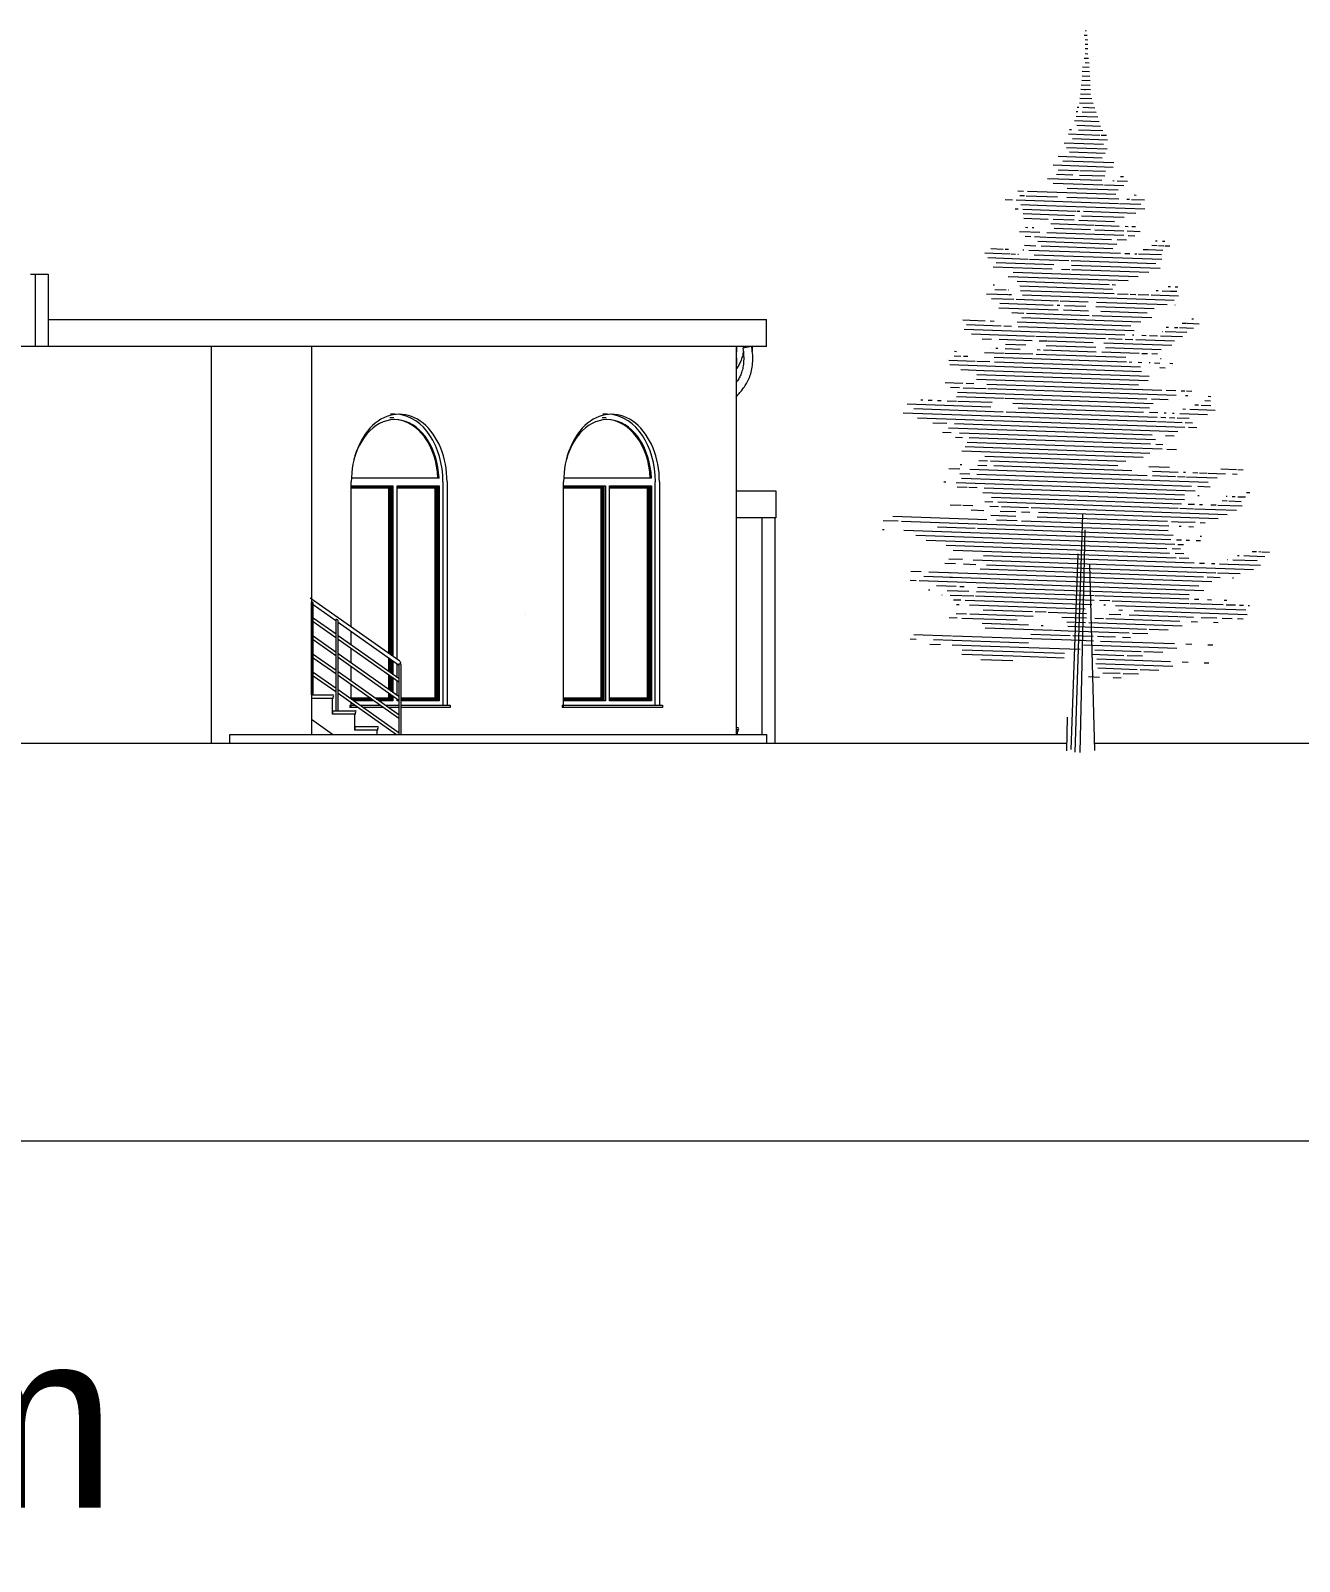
# Model space of a CAD drawing. Header units: millimetres. Extents: x -53558 to 47442, y -9060 to 14600.
# Drawn here: x 6507 to 20558, y -9060 to 7900 of the extents above; entities that cross this region are included whole.
import ezdxf

# ---------------------------------------------------------------- set-up
doc = ezdxf.new("R2010")
doc.units = ezdxf.units.MM
for name, color, linetype, lineweight in [('A-DETL-GENF', 92, 'Continuous', 9), ('A-DETL-THIN', 151, 'Continuous', 9), ('A-FLOR', 192, 'Continuous', 9), ('A-FLOR-HRAL', 11, 'Continuous', 9), ('A-GENM', 13, 'Continuous', 9), ('A-GLAZ', 151, 'Continuous', 9), ('A-WALL', 113, 'Continuous', 9), ('G-ANNO-TEXT', 231, 'Continuous', 9), ('I-FURN-PNLS', 30, 'Continuous', 9), ('S-STRS', 31, 'Continuous', 9)]:
    doc.layers.add(name, color=color, linetype=linetype, lineweight=lineweight)
doc.styles.add('Arial_1', font='arial.ttf', dxfattribs={"height": 1967.065868})

# ---------------------------------------------------------------- blocks, each defined once
blk = doc.blocks.new('楼梯 - 楼梯-151597-North')
at = {"layer": 'S-STRS'}
for p, q in [((9616, 540), (9616, 500)), ((9637, 540), (9856, 540)), ((9856, 500), (9856, 520)), ((9616, 500), (9616, 266)), ((9856, 500), (9616, 500)), ((9849, 500), (9616, 500)), ((9849, 325), (9849, 500)), ((9849, 365), (9890, 365)), ((9849, 365), (9849, 325)), ((9911, 365), (10104, 365)), ((10104, 325), (10104, 345)), ((9851, 100), (9616, 266)), ((10104, 325), (9849, 325)), ((10097, 325), (9849, 325)), ((10097, 150), (10097, 325)), ((10097, 190), (10351, 190)), ((10097, 190), (10097, 150)), ((10351, 150), (10351, 170)), ((10351, 150), (10097, 150)), ((10344, 150), (10097, 150)), ((10344, 100), (10344, 150))]:
    blk.add_line(p, q, dxfattribs=at)
for centre in [(9856, 530), (10104, 355), (10351, 180)]:
    blk.add_ellipse(centre, major_axis=(0, 10), ratio=0.707107, start_param=3.141593, end_param=6.283185, dxfattribs=at)
blk = doc.blocks.new('栏杆扶手 - 25mm-144215-North')
at = {"layer": 'A-FLOR-HRAL'}
for p, q in [((9886, 1375), (9886, 365)), ((9911, 365), (9911, 1366)), ((9890, 365), (9907, 365)), ((9907, 365), (9911, 365))]:
    blk.add_line(p, q, dxfattribs=at)
at = {"layer": 'A-FLOR-HRAL', "flags": 128}
for points in [[(9907, 1370), (9903, 1373), (9897, 1375), (9892, 1376), (9888, 1376), (9886, 1375), (9886, 1375)], [(9911, 1365), (9910, 1368), (9907, 1370)]]:
    blk.add_lwpolyline(points, dxfattribs=at)
blk = doc.blocks.new('栏杆扶手 - 25mm-144213-North')
at = {"layer": 'A-FLOR-HRAL'}
for p, q in [((9612, 1568), (9612, 540)), ((9637, 540), (9637, 1560)), ((9616, 540), (9633, 540)), ((9633, 540), (9637, 540))]:
    blk.add_line(p, q, dxfattribs=at)
at = {"layer": 'A-FLOR-HRAL', "flags": 128}
for points in [[(9633, 1564), (9629, 1567), (9623, 1569), (9618, 1570), (9616, 1570)], [(9637, 1559), (9636, 1561), (9633, 1564)]]:
    blk.add_lwpolyline(points, dxfattribs=at)
blk = doc.blocks.new('栏杆扶手 - 25mm-144211-North')
at = {"layer": 'A-FLOR-HRAL'}
for p, q in [((10584, 881), (10584, 100)), ((10609, 100), (10609, 872))]:
    blk.add_line(p, q, dxfattribs=at)
at = {"layer": 'A-FLOR-HRAL', "flags": 128}
for points in [[(10606, 877), (10601, 879), (10596, 881), (10590, 883), (10586, 883), (10585, 881), (10584, 881)], [(10609, 872), (10609, 874), (10606, 877)]]:
    blk.add_lwpolyline(points, dxfattribs=at)
blk = doc.blocks.new('栏杆扶手 - 栏杆扶手-151676-North')
at = {"layer": 'A-FLOR-HRAL'}
for p, q in [((10594, 913), (9604, 1613)), ((9637, 1541), (9886, 1364)), ((9889, 1211), (9637, 1389)), ((9637, 1352), (9886, 1176)), ((9889, 1011), (9637, 1189)), ((9911, 1347), (10582, 872)), ((10587, 717), (9911, 1195)), ((9637, 1152), (9886, 976)), ((9911, 1159), (10584, 683)), ((9889, 811), (9637, 989)), ((9637, 952), (9886, 776)), ((10587, 517), (9911, 995)), ((9911, 959), (10584, 483)), ((10584, 871), (10581, 873)), ((9889, 611), (9637, 789)), ((9637, 753), (9887, 576)), ((10587, 317), (9911, 795)), ((9911, 759), (10584, 283)), ((10584, 683), (10583, 684)), ((10587, 117), (9911, 596)), ((9911, 559), (10560, 100)), ((10584, 483), (10583, 484)), ((10584, 283), (10583, 284))]:
    blk.add_line(p, q, dxfattribs=at)
at = {"layer": 'A-FLOR-HRAL', "flags": 128}
for points in [[(10594, 913), (10595, 912), (10598, 908), (10600, 904), (10602, 898), (10602, 893)], [(10602, 893), (10602, 887), (10600, 881), (10600, 880)]]:
    blk.add_lwpolyline(points, dxfattribs=at)
for name in ['栏杆扶手 - 25mm-144213-North', '栏杆扶手 - 25mm-144215-North', '栏杆扶手 - 25mm-144211-North']:
    blk.add_blockref(name, (0, 0))
blk = doc.blocks.new('楼梯 - 楼梯-163403-North')
at = {"layer": 'S-STRS'}
for p, q in [((14342, 175), (14319, 175)), ((14319, 155), (14342, 155)), ((14319, 155), (14342, 155)), ((14342, 135), (14319, 135)), ((14335, 100), (14335, 135)), ((14342, 135), (14342, 155))]:
    blk.add_line(p, q, dxfattribs=at)
blk.add_ellipse((14342, 165), major_axis=(0, 10), ratio=0.707107, start_param=3.141593, end_param=6.283185, dxfattribs=at)
blk = doc.blocks.new('Table Dining 4 Seater-Circular - 1200 mm dia-177582-North')
at = {"layer": 'I-FURN-PNLS', "flags": 128}
blk.add_lwpolyline([(11983, 1430), (11983, 1430), (11983, 1430)], dxfattribs=at)
blk = doc.blocks.new('Family6 - Family6-227031-North')
at = {"layer": 'A-GENM'}
for p, q in [((8712, 100), (14656, 100)), ((8712, 0), (8712, 100)), ((14656, 100), (14656, 0))]:
    blk.add_line(p, q, dxfattribs=at)
blk = doc.blocks.new('Family7 - Family7-230587-North')
at = {"layer": 'A-GENM'}
for p, q in [((6702, 4700), (14656, 4700)), ((14656, 4400), (14656, 4700)), ((14656, 4400), (14319, 4400))]:
    blk.add_line(p, q, dxfattribs=at)
blk = doc.blocks.new('Family8 - COLUMN-233949-North')
at = {"layer": 'A-GENM'}
for p, q in [((14321, 4340), (14326, 4340)), ((14326, 4276), (14321, 4276)), ((14328, 4340), (14328, 4400)), ((14328, 4201), (14328, 4276)), ((14492, 4400), (14394, 4383)), ((14326, 4201), (14321, 4201))]:
    blk.add_line(p, q, dxfattribs=at)
for points, knots in [([(14319, 3840), (14328, 3850), (14347, 3872), (14378, 3909), (14412, 3953), (14444, 4004), (14471, 4063), (14492, 4132), (14508, 4239), (14504, 4332), (14492, 4400)], [1.187066, 1.187066, 1.187066, 1.187066, 1.326302, 1.49209, 1.657878, 1.823666, 1.989453, 2.155241, 2.321029, 2.652605, 2.652605, 2.652605, 2.652605]), ([(14394, 4383), (14399, 4353), (14405, 4296), (14404, 4233), (14399, 4187), (14393, 4155), (14385, 4126), (14376, 4099), (14366, 4075), (14351, 4045), (14335, 4019), (14323, 4002), (14319, 3997)], [-2.652605, -2.652605, -2.652605, -2.652605, -2.486817, -2.321029, -2.238135, -2.155241, -2.072347, -1.989453, -1.90656, -1.823666, -1.657878, -1.598362, -1.598362, -1.598362, -1.598362])]:
    blk.add_open_spline(points, degree=3, knots=knots, dxfattribs=at)
blk = doc.blocks.new('Family8 - COLUMN-V5-North')
at = {"layer": 'A-GENM'}
for p, q in [((14326, 4351), (14326, 4351)), ((14328, 4351), (14328, 4400))]:
    blk.add_line(p, q, dxfattribs=at)
for points, knots in [([(14399, 4345), (14399, 4343), (14397, 4329), (14393, 4305), (14385, 4276), (14376, 4249), (14366, 4225), (14351, 4195), (14335, 4169), (14323, 4152), (14319, 4147)], [-2.2578731, -2.2578731, -2.2578731, -2.2578731, -2.2381352, -2.1552413, -2.0723474, -1.9894535, -1.9065596, -1.8236657, -1.6578779, -1.5983625, -1.5983625, -1.5983625, -1.5983625]), ([(14500, 4344), (14501, 4350), (14503, 4368), (14503, 4388), (14502, 4401)], [2.2817909, 2.2817909, 2.2817909, 2.2817909, 2.3210291, 2.3907161, 2.3907161, 2.3907161, 2.3907161])]:
    blk.add_open_spline(points, degree=3, knots=knots, dxfattribs=at)
blk.add_open_spline([(14404, 4400), (14404, 4395), (14403, 4389), (14403, 4384)], degree=3, dxfattribs=at)
blk = doc.blocks.new('Arched _2_ - Arched _2_ 3-253363-North')
at = {"layer": 'A-GLAZ'}
for p, q in [((12865, 3610), (12838, 3610)), ((12895, 3650), (12843, 3650)), ((12882, 3610), (12865, 3610)), ((13382, 2943), (12412, 2943)), ((13425, 425), (13425, 2900)), ((12410, 2857), (12872, 2857)), ((12410, 2845), (12851, 2845)), ((12410, 2835), (12833, 2835)), ((12821, 2835), (12821, 503)), ((12851, 2845), (12833, 2835)), ((12833, 2835), (12833, 503)), ((12851, 493), (12851, 2845)), ((12859, 475), (12859, 2857)), ((12872, 2857), (12872, 475)), ((12918, 2845), (13363, 2845)), ((12919, 475), (12919, 2857)), ((12919, 2857), (13383, 2857)), ((12919, 2835), (13346, 2835)), ((13334, 2835), (13334, 503)), ((13363, 2845), (13346, 2835)), ((13346, 2835), (13346, 503)), ((13363, 493), (13363, 2845)), ((13370, 475), (13370, 2857)), ((13383, 2857), (13383, 475)), ((12392, 425), (12410, 425)), ((12392, 425), (12392, 400)), ((12410, 400), (12392, 400)), ((12833, 503), (12410, 503)), ((12410, 493), (12851, 493)), ((12872, 475), (12410, 475)), ((12410, 425), (13506, 425)), ((12410, 400), (12410, 425)), ((13506, 400), (12410, 400)), ((12851, 493), (12833, 503)), ((13346, 503), (12919, 503)), ((12919, 493), (13363, 493)), ((13383, 475), (12919, 475)), ((13363, 493), (13346, 503)), ((13506, 425), (13506, 400))]:
    blk.add_line(p, q, dxfattribs=at)
for centre, major_axis, start_param, end_param in [((12895, 2900), (0, 690), 4.774748, 7.485628), ((12882, 2900), (0, 690), 4.774748, 6.270109), ((12895, 2900), (0, 750), 4.712389, 6.220353)]:
    blk.add_ellipse(centre, major_axis=major_axis, ratio=0.707107, start_param=start_param, end_param=end_param, dxfattribs=at)
blk = doc.blocks.new('Arched _2_ - Arched _2_ 3-V18-North')
at = {"layer": 'A-GLAZ'}
for p, q in [((10514, 3610), (10486, 3610)), ((10543, 3650), (10491, 3650)), ((10531, 3610), (10514, 3610)), ((11030, 2943), (10060, 2943)), ((11074, 425), (11074, 2900)), ((10058, 2857), (10520, 2857)), ((10058, 2845), (10499, 2845)), ((10058, 2835), (10482, 2835)), ((10469, 2835), (10469, 1001)), ((10499, 2845), (10482, 2835)), ((10482, 2835), (10482, 992)), ((10499, 980), (10499, 2845)), ((10507, 974), (10507, 2857)), ((10520, 2857), (10520, 965)), ((10567, 932), (10567, 2857)), ((10567, 2857), (11031, 2857)), ((10567, 2845), (11012, 2845)), ((10567, 2835), (10994, 2835)), ((10982, 2835), (10982, 503)), ((11012, 2845), (10994, 2835)), ((10994, 2835), (10994, 503)), ((11012, 493), (11012, 2845)), ((11019, 475), (11019, 2857)), ((11031, 2857), (11031, 475)), ((10469, 953), (10469, 800)), ((10482, 944), (10482, 792)), ((10499, 779), (10499, 932)), ((10507, 773), (10507, 926)), ((10520, 917), (10520, 764)), ((10567, 732), (10567, 884)), ((10469, 764), (10469, 600)), ((10482, 756), (10482, 592)), ((10499, 579), (10499, 743)), ((10507, 573), (10507, 737)), ((10520, 728), (10520, 564)), ((10567, 532), (10567, 695)), ((10469, 564), (10469, 503)), ((10482, 556), (10482, 503)), ((10499, 493), (10499, 543)), ((10507, 475), (10507, 537)), ((10520, 528), (10520, 475)), ((10041, 425), (10058, 425)), ((10041, 425), (10041, 400)), ((10058, 400), (10041, 400)), ((10273, 503), (10058, 503)), ((10058, 493), (10287, 493)), ((10058, 425), (10099, 425)), ((10058, 400), (10058, 425)), ((10136, 400), (10058, 400)), ((10312, 475), (10081, 475)), ((10152, 425), (10383, 425)), ((10419, 400), (10187, 400)), ((10482, 503), (10324, 503)), ((10339, 493), (10499, 493)), ((10520, 475), (10364, 475)), ((10435, 425), (10585, 425)), ((10585, 400), (10470, 400)), ((10499, 493), (10482, 503)), ((10567, 475), (10567, 495)), ((10567, 493), (10570, 493)), ((10585, 475), (10567, 475)), ((10994, 503), (10609, 503)), ((10609, 493), (11012, 493)), ((11031, 475), (10609, 475)), ((10609, 425), (11154, 425)), ((11154, 400), (10609, 400)), ((11012, 493), (10994, 503)), ((11154, 425), (11154, 400))]:
    blk.add_line(p, q, dxfattribs=at)
for centre, major_axis, start_param, end_param in [((10543, 2900), (0, 690), 4.774748, 7.485628), ((10531, 2900), (0, 690), 4.774748, 6.270109), ((10543, 2900), (0, 750), 4.712389, 6.220353)]:
    blk.add_ellipse(centre, major_axis=major_axis, ratio=0.707107, start_param=start_param, end_param=end_param, dxfattribs=at)
blk = doc.blocks.new('Baum _12_ - Ansicht - Baum _12_ - Ansicht-258480-North')
at = {"layer": 'A-DETL-GENF'}
for p, q in [((18175, 7850), (18209, 7849)), ((18184, 7900), (18196, 7899)), ((18184, 7703), (18216, 7702)), ((18184, 7645), (18215, 7644)), ((18186, 7800), (18215, 7799)), ((18186, 7750), (18215, 7749)), ((18155, 7497), (18231, 7494)), ((18175, 7595), (18224, 7594)), ((18186, 7546), (18228, 7544)), ((18143, 7300), (18242, 7297)), ((18149, 7350), (18240, 7347)), ((18151, 7399), (18238, 7396)), ((18153, 7449), (18235, 7446)), ((18127, 7151), (18258, 7147)), ((18133, 7200), (18246, 7196)), ((18138, 7250), (18244, 7246)), ((18177, 7249), (18189, 7248)), ((18177, 7249), (18189, 7248)), ((18087, 7002), (18105, 7002)), ((18096, 7052), (18114, 7052)), ((18122, 7101), (18275, 7096)), ((18152, 7000), (18308, 6995)), ((18161, 7050), (18291, 7045)), ((18012, 6805), (18036, 6804)), ((18068, 6903), (18341, 6893)), ((18086, 6952), (18324, 6944)), ((18093, 6852), (18357, 6843)), ((18111, 6801), (18380, 6792)), ((17954, 6657), (18389, 6642)), ((18002, 6755), (18349, 6743)), ((18044, 6704), (18432, 6690)), ((18361, 6743), (18422, 6740)), ((17887, 6509), (18373, 6492)), ((17937, 6457), (18502, 6437)), ((17979, 6606), (18431, 6590)), ((18012, 6555), (18408, 6541)), ((17832, 6411), (18494, 6388)), ((17867, 6309), (18049, 6303)), ((17885, 6359), (18111, 6351)), ((18123, 6300), (18405, 6291)), ((18125, 6350), (18410, 6341)), ((18577, 6285), (18611, 6283)), ((17441, 6124), (17504, 6122)), ((17548, 6120), (18526, 6086)), ((17767, 6263), (18369, 6242)), ((17831, 6211), (18385, 6191)), ((17987, 6155), (18551, 6135)), ((18398, 6191), (18615, 6183)), ((18491, 6238), (18506, 6237)), ((18541, 6236), (18656, 6232)), ((17301, 6029), (17381, 6026)), ((17423, 6025), (18555, 5985)), ((17461, 6073), (17513, 6072)), ((17473, 5973), (17757, 5963)), ((17533, 6071), (17880, 6059)), ((17757, 5963), (18845, 5925)), ((17982, 6055), (18557, 6035)), ((18565, 5985), (18803, 5976)), ((18648, 6032), (18675, 6031)), ((18699, 6030), (18842, 6025)), ((18728, 6079), (18750, 6078)), ((17409, 5925), (17443, 5924)), ((17496, 5922), (18086, 5901)), ((17499, 5872), (18067, 5852)), ((17506, 5822), (17776, 5812)), ((17831, 5810), (18064, 5802)), ((18098, 5901), (18128, 5900)), ((18117, 5800), (18511, 5786)), ((18146, 5849), (18619, 5833)), ((18168, 5899), (18748, 5878)), ((18754, 5778), (18755, 5778)), ((18754, 5778), (18755, 5778)), ((17458, 5673), (17576, 5669)), ((17521, 5621), (17584, 5619)), ((17526, 5721), (17550, 5720)), ((17585, 5669), (17683, 5665)), ((17597, 5718), (17616, 5718)), ((17624, 5617), (17751, 5613)), ((17759, 5613), (18479, 5587)), ((17761, 5663), (18615, 5633)), ((17804, 5761), (18286, 5744)), ((17844, 5710), (18243, 5696)), ((18293, 5694), (18612, 5683)), ((18295, 5744), (18562, 5735)), ((18629, 5732), (18661, 5731)), ((18651, 5681), (18796, 5676)), ((18661, 5631), (18736, 5628)), ((18703, 5730), (18744, 5728)), ((17075, 5436), (17355, 5426)), ((17141, 5484), (17278, 5479)), ((17300, 5478), (17335, 5477)), ((17496, 5472), (17507, 5471)), ((17515, 5521), (17641, 5517)), ((17563, 5469), (18575, 5434)), ((17660, 5566), (18538, 5535)), ((17697, 5515), (18493, 5487)), ((18539, 5585), (18645, 5582)), ((18623, 5432), (18680, 5430)), ((18737, 5428), (18758, 5428)), ((18829, 5475), (18878, 5473)), ((18885, 5473), (19047, 5467)), ((18885, 5473), (19047, 5467)), ((18925, 5522), (18982, 5520)), ((18925, 5522), (18982, 5520)), ((18966, 5570), (18984, 5570)), ((18966, 5570), (18984, 5570)), ((18997, 5519), (19058, 5517)), ((18997, 5519), (19058, 5517)), ((19041, 5568), (19068, 5567)), ((19041, 5568), (19068, 5567)), ((19066, 5517), (19122, 5515)), ((19066, 5517), (19122, 5515)), ((17107, 5385), (17555, 5369)), ((17167, 5283), (17820, 5260)), ((17199, 5332), (17838, 5309)), ((17367, 5426), (17413, 5424)), ((17441, 5423), (17446, 5423)), ((17441, 5423), (17446, 5423)), ((17569, 5369), (18003, 5354)), ((17619, 5417), (19036, 5368)), ((18032, 5353), (18968, 5320)), ((18035, 5303), (19016, 5268)), ((18777, 5427), (19031, 5418)), ((17333, 5177), (18660, 5131)), ((17389, 5225), (18773, 5177)), ((17434, 5123), (18452, 5088)), ((17922, 5256), (18014, 5253)), ((18039, 5252), (18890, 5223)), ((17091, 4985), (17329, 4977)), ((17150, 4933), (17396, 4925)), ((17166, 5083), (17180, 5082)), ((17185, 5032), (17311, 5028)), ((17337, 4977), (17368, 4976)), ((17338, 5027), (17340, 5027)), ((17338, 5027), (17340, 5027)), ((17423, 4924), (17890, 4907)), ((17462, 5072), (18490, 5036)), ((17469, 5022), (18506, 4986)), ((17492, 4971), (19172, 4913)), ((18483, 5087), (18523, 5085)), ((18545, 4985), (18662, 4980)), ((18683, 4980), (18746, 4977)), ((18773, 4977), (18890, 4972)), ((18918, 4971), (19219, 4961)), ((18970, 5020), (18995, 5019)), ((19037, 5017), (19131, 5014)), ((19103, 5065), (19130, 5064)), ((19131, 5014), (19202, 5012)), ((19182, 5062), (19212, 5061)), ((17231, 4830), (17888, 4807)), ((17240, 4880), (17831, 4859)), ((17375, 4775), (17505, 4771)), ((17535, 4770), (18228, 4745)), ((17877, 4858), (17905, 4857)), ((17910, 4907), (18219, 4896)), ((17944, 4805), (18221, 4796)), ((17958, 4855), (18194, 4847)), ((18302, 4843), (18950, 4820)), ((18312, 4893), (19092, 4865)), ((18360, 4791), (18872, 4773)), ((19179, 4862), (19181, 4862)), ((19179, 4862), (19181, 4862)), ((16831, 4694), (17078, 4685)), ((16845, 4593), (18624, 4531)), ((16871, 4643), (17254, 4629)), ((17135, 4683), (17178, 4682)), ((17285, 4628), (17370, 4625)), ((17432, 4673), (18690, 4629)), ((17444, 4623), (18728, 4578)), ((17483, 4721), (18803, 4675)), ((18262, 4744), (18923, 4721)), ((19081, 4615), (19107, 4615)), ((19175, 4612), (19213, 4611)), ((19229, 4610), (19384, 4605)), ((19261, 4659), (19306, 4658)), ((19294, 4708), (19294, 4708)), ((19294, 4708), (19294, 4708)), ((19315, 4657), (19449, 4653)), ((19368, 4705), (19385, 4705)), ((16925, 4541), (17623, 4516)), ((17046, 4486), (17149, 4483)), ((17232, 4480), (17597, 4467)), ((17302, 4427), (17527, 4419)), ((17641, 4516), (18411, 4489)), ((17675, 4464), (17767, 4461)), ((17753, 4412), (18304, 4392)), ((17774, 4461), (18275, 4443)), ((18392, 4439), (19147, 4413)), ((18444, 4488), (18594, 4482)), ((18627, 4481), (18715, 4478)), ((18711, 4528), (18725, 4528)), ((18748, 4477), (19176, 4462)), ((18813, 4525), (18860, 4523)), ((18897, 4522), (18986, 4519)), ((19020, 4517), (19263, 4509)), ((19039, 4567), (19041, 4567)), ((19039, 4567), (19041, 4567)), ((19073, 4566), (19313, 4557)), ((16675, 4249), (16968, 4239)), ((16675, 4249), (16968, 4239)), ((16736, 4297), (16809, 4294)), ((16738, 4347), (16761, 4346)), ((16839, 4293), (16886, 4292)), ((17069, 4335), (17288, 4328)), ((17151, 4383), (17153, 4382)), ((17151, 4383), (17153, 4382)), ((17179, 4281), (18643, 4230)), ((17197, 4381), (17219, 4380)), ((17299, 4327), (17607, 4317)), ((17301, 4377), (17467, 4372)), ((17642, 4315), (18635, 4281)), ((17653, 4365), (17689, 4364)), ((17723, 4363), (18309, 4342)), ((18369, 4340), (18782, 4326)), ((18409, 4389), (19028, 4367)), ((18814, 4324), (18874, 4322)), ((18922, 4321), (18985, 4318)), ((19019, 4267), (19027, 4267)), ((16685, 4199), (18809, 4124)), ((16808, 4144), (17062, 4135)), ((16985, 4088), (18885, 4022)), ((16986, 4238), (17130, 4233)), ((17068, 4135), (18893, 4071)), ((17180, 4231), (18799, 4175)), ((18673, 4229), (18701, 4228)), ((18774, 4226), (18812, 4224)), ((18895, 4222), (18906, 4221)), ((18953, 4220), (19013, 4217)), ((19012, 4167), (19071, 4165)), ((19122, 4214), (19158, 4212)), ((16634, 4000), (16830, 3993)), ((16694, 3948), (16794, 3945)), ((16833, 3943), (17088, 3934)), ((16867, 3992), (16951, 3989)), ((16982, 4038), (18778, 3975)), ((17096, 3984), (19034, 3916)), ((17107, 3934), (19194, 3861)), ((19083, 3915), (19189, 3911)), ((19248, 3909), (19290, 3907)), ((19309, 3907), (19365, 3905)), ((16214, 3765), (17142, 3732)), ((16364, 3809), (16388, 3809)), ((16448, 3806), (16491, 3805)), ((16550, 3803), (16589, 3802)), ((16658, 3799), (16761, 3796)), ((16761, 3846), (17288, 3827)), ((16771, 3895), (18870, 3822)), ((16775, 3795), (17157, 3782)), ((17298, 3827), (18937, 3770)), ((17383, 3774), (18899, 3721)), ((18919, 3820), (19104, 3814)), ((19233, 3809), (19235, 3809)), ((19233, 3809), (19235, 3809)), ((19297, 3857), (19321, 3856)), ((19401, 3753), (19440, 3752)), ((19470, 3751), (19579, 3747)), ((19509, 3800), (19575, 3797)), ((19548, 3848), (19576, 3847)), ((16170, 3666), (18977, 3568)), ((16287, 3712), (17276, 3677)), ((16330, 3610), (19289, 3507)), ((17312, 3676), (18984, 3618)), ((17444, 3722), (18833, 3673)), ((18897, 3671), (18991, 3668)), ((18987, 3568), (19078, 3565)), ((19023, 3616), (19080, 3615)), ((19060, 3665), (19081, 3664)), ((19088, 3564), (19260, 3558)), ((19119, 3613), (19178, 3611)), ((19151, 3662), (19173, 3661)), ((19204, 3610), (19337, 3606)), ((19235, 3659), (19540, 3648)), ((19266, 3708), (19297, 3707)), ((19343, 3705), (19626, 3696)), ((16500, 3554), (16654, 3549)), ((16604, 3451), (16703, 3447)), ((16671, 3498), (18926, 3420)), ((16738, 3546), (19211, 3460)), ((16749, 3396), (16827, 3393)), ((16793, 3444), (18965, 3368)), ((19076, 3414), (19170, 3411)), ((19294, 3557), (19373, 3554)), ((19329, 3506), (19421, 3502)), ((16820, 3243), (18827, 3173)), ((16858, 3292), (18902, 3220)), ((16879, 3341), (19040, 3266)), ((16901, 3390), (18910, 3320)), ((18968, 3318), (19046, 3315)), ((19091, 3264), (19196, 3260)), ((16803, 3093), (16818, 3093)), ((16997, 3087), (17098, 3083)), ((17007, 3136), (17103, 3133)), ((17074, 3184), (18635, 3130)), ((17138, 3132), (18546, 3083)), ((17173, 3080), (18704, 3027)), ((18889, 3071), (19119, 3063)), ((16622, 2900), (16643, 2899)), ((16675, 3048), (16796, 3044)), ((16756, 2895), (19405, 2802)), ((16798, 2993), (16909, 2990)), ((16817, 2943), (19362, 2854)), ((16909, 3040), (18872, 2971)), ((16986, 2987), (19549, 2897)), ((18931, 3019), (19215, 3009)), ((18931, 2969), (19187, 2960)), ((19207, 2959), (19293, 2956)), ((19276, 3007), (19295, 3006)), ((19306, 2956), (19648, 2944)), ((19379, 3003), (19432, 3002)), ((19452, 3001), (19537, 2998)), ((19547, 2998), (19741, 2991)), ((19687, 3043), (19860, 3037)), ((19819, 2988), (19868, 2986)), ((19877, 3036), (19934, 3034)), ((16769, 2844), (16880, 2841)), ((16897, 2840), (16990, 2837)), ((17052, 2784), (19287, 2706)), ((17068, 2834), (19286, 2756)), ((17149, 2731), (19252, 2658)), ((19435, 2851), (19571, 2847)), ((19435, 2751), (19448, 2751)), ((19748, 2740), (19759, 2740)), ((19815, 2738), (19847, 2737)), ((19876, 2736), (19961, 2733)), ((19971, 2783), (20008, 2781)), ((16692, 2647), (16814, 2643)), ((16830, 2642), (16940, 2638)), ((16922, 2589), (17064, 2584)), ((17076, 2684), (17163, 2680)), ((17128, 2632), (17225, 2628)), ((17217, 2679), (19217, 2609)), ((17245, 2577), (17416, 2572)), ((17259, 2627), (17558, 2617)), ((17480, 2569), (17572, 2566)), ((17587, 2616), (19759, 2540)), ((17668, 2563), (19658, 2493)), ((19233, 2608), (19386, 2603)), ((19328, 2655), (19395, 2653)), ((19398, 2602), (19860, 2586)), ((19450, 2651), (19484, 2649)), ((19578, 2646), (19638, 2644)), ((19656, 2643), (19925, 2634)), ((19702, 2692), (19758, 2690)), ((19776, 2689), (19914, 2684)), ((15948, 2473), (16114, 2467)), ((16056, 2519), (17098, 2483)), ((16151, 2466), (19106, 2362)), ((16549, 2402), (16968, 2387)), ((16994, 2386), (19159, 2310)), ((17142, 2531), (17419, 2521)), ((17203, 2479), (17433, 2471)), ((17481, 2469), (19113, 2412)), ((17655, 2513), (19097, 2463)), ((18156, 2539), (18072, -93)), ((19141, 2461), (19217, 2459)), ((19217, 2459), (19403, 2452)), ((19225, 2408), (19247, 2408)), ((19333, 2405), (19384, 2403)), ((19458, 2450), (19516, 2448)), ((15941, 2373), (15961, 2372)), ((15941, 2373), (15961, 2372)), ((16179, 2364), (19135, 2261)), ((16311, 2310), (19179, 2210)), ((16425, 2256), (19090, 2163)), ((18180, 2367), (18127, -100)), ((19198, 2259), (19254, 2257)), ((19213, 2208), (19275, 2206)), ((19305, 2255), (19342, 2254)), ((19413, 2252), (19463, 2250)), ((19459, 2300), (19474, 2299)), ((16648, 2198), (19121, 2112)), ((16676, 2047), (16827, 2042)), ((16723, 2145), (19194, 2059)), ((16945, 2037), (19362, 1953)), ((17060, 2083), (19394, 2002)), ((18105, 2102), (18025, -64)), ((19148, 2161), (19242, 2157)), ((19181, 2110), (19279, 2106)), ((19228, 2058), (19333, 2054)), ((19760, 2039), (19765, 2039)), ((19820, 2037), (20092, 2028)), ((19872, 2085), (19892, 2085)), ((19941, 2083), (20004, 2081)), ((20004, 2081), (20177, 2075)), ((20036, 2130), (20084, 2128)), ((20107, 2127), (20135, 2126)), ((20146, 2126), (20226, 2123)), ((16255, 1911), (16370, 1907)), ((16455, 1904), (19587, 1795)), ((16490, 1903), (16492, 1903)), ((16490, 1903), (16492, 1903)), ((16631, 1998), (16748, 1994)), ((16695, 1896), (16696, 1896)), ((16695, 1896), (16696, 1896)), ((16838, 1991), (16976, 1986)), ((17021, 1935), (19497, 1848)), ((17094, 1982), (19633, 1894)), ((18232, 1980), (18288, -77)), ((19362, 1953), (19526, 1947)), ((19452, 2000), (19507, 1998)), ((19526, 1947), (20049, 1929)), ((19586, 1995), (19622, 1994)), ((19650, 1893), (19902, 1884)), ((19674, 1992), (19768, 1989)), ((19768, 1989), (20129, 1976)), ((16248, 1812), (16315, 1809)), ((16346, 1808), (19499, 1698)), ((16399, 1856), (19444, 1750)), ((16452, 1704), (16466, 1704)), ((16452, 1704), (16466, 1704)), ((16539, 1751), (16756, 1744)), ((16656, 1697), (16776, 1693)), ((16685, 1846), (16716, 1845)), ((16685, 1846), (16716, 1845)), ((16798, 1742), (16845, 1741)), ((16995, 1735), (19336, 1654)), ((19537, 1847), (19680, 1842)), ((19819, 1837), (19829, 1837)), ((16598, 1649), (16601, 1649)), ((16598, 1649), (16601, 1649)), ((16691, 1646), (16953, 1637)), ((16726, 1595), (16810, 1592)), ((16761, 1543), (16789, 1542)), ((16776, 1693), (16899, 1689)), ((16858, 1590), (18259, 1541)), ((16906, 1538), (18186, 1494)), ((16971, 1636), (18284, 1590)), ((16983, 1686), (18285, 1640)), ((16983, 1686), (18285, 1640)), ((18295, 1640), (19334, 1604)), ((18343, 1588), (18460, 1584)), ((18392, 1536), (18409, 1536)), ((18486, 1583), (19333, 1554)), ((18522, 1532), (19965, 1482)), ((19346, 1553), (19713, 1540)), ((19397, 1601), (19444, 1600)), ((19540, 1596), (19586, 1595)), ((19726, 1590), (19756, 1589)), ((19748, 1539), (19851, 1536)), ((19894, 1534), (19939, 1533)), ((19989, 1531), (20004, 1530)), ((16680, 1396), (16767, 1393)), ((16757, 1443), (16871, 1439)), ((16818, 1391), (17433, 1370)), ((16909, 1438), (17608, 1414)), ((17055, 1483), (17602, 1464)), ((17631, 1463), (17753, 1459)), ((17775, 1458), (18201, 1443)), ((17927, 1403), (18199, 1393)), ((18292, 1390), (18390, 1386)), ((18415, 1386), (19235, 1357)), ((18452, 1434), (18579, 1430)), ((18559, 1481), (18598, 1479)), ((18672, 1427), (19211, 1408)), ((18728, 1475), (19981, 1431)), ((19219, 1407), (19384, 1402)), ((19469, 1399), (19645, 1393)), ((19703, 1391), (19814, 1387)), ((19873, 1385), (19934, 1383)), ((16287, 1210), (16705, 1195)), ((16287, 1210), (16705, 1195)), ((16717, 1195), (18142, 1145)), ((17046, 1333), (17559, 1315)), ((17078, 1282), (17823, 1256)), ((17582, 1214), (18020, 1199)), ((17698, 1310), (17722, 1310)), ((17834, 1256), (17998, 1250)), ((17981, 1351), (18191, 1343)), ((17992, 1300), (18866, 1270)), ((17998, 1250), (18674, 1226)), ((18048, 1198), (18273, 1190)), ((18226, 1342), (19258, 1306)), ((18323, 1189), (18448, 1184)), ((18708, 1225), (18879, 1219)), ((18895, 1269), (19106, 1261)), ((19360, 1353), (19428, 1350)), ((19605, 1344), (19658, 1342)), ((16248, 1161), (16315, 1159)), ((16248, 1161), (16315, 1159)), ((16465, 1103), (16582, 1099)), ((16465, 1103), (16582, 1099)), ((16507, 1152), (17558, 1115)), ((16507, 1152), (17558, 1115)), ((16713, 1095), (17563, 1065)), ((16713, 1095), (17563, 1065)), ((16822, 1041), (17389, 1021)), ((16822, 1041), (17389, 1021)), ((17389, 1021), (17955, 1001)), ((17563, 1065), (18130, 1045)), ((18029, 1149), (18279, 1140)), ((18166, 1094), (19199, 1058)), ((18293, 1039), (18806, 1022)), ((18356, 1137), (19175, 1109)), ((18393, 1186), (18520, 1182)), ((18598, 1179), (18688, 1176)), ((18836, 1020), (19046, 1013)), ((19301, 1104), (19368, 1102)), ((19301, 1104), (19368, 1102)), ((19545, 1096), (19599, 1094)), ((19545, 1096), (19599, 1094)), ((16821, 991), (17387, 971)), ((16821, 991), (17387, 971)), ((17030, 933), (17385, 921)), ((17030, 933), (17385, 921)), ((17387, 971), (17953, 951)), ((18259, 991), (18615, 978)), ((18305, 889), (19156, 859)), ((18313, 939), (19132, 910)), ((18649, 977), (18819, 971)), ((19258, 906), (19325, 903)), ((19258, 906), (19325, 903)), ((19502, 897), (19556, 895)), ((19502, 897), (19556, 895)), ((18221, 742), (18345, 737)), ((18327, 838), (18763, 823)), ((18380, 786), (18572, 779)), ((18495, 732), (18586, 729)), ((18606, 778), (18776, 772)), ((18793, 822), (19003, 814)), ((17987, 295), (17979, -79))]:
    blk.add_line(p, q, dxfattribs=at)

msp = doc.modelspace()

# ---------------------------------------------------------------- linework, layer by layer
at = {"layer": 'A-DETL-THIN'}
for p, q in [((17980.331, 0), (-53558.463, 0)), ((47441.537, 0), (18285.234, 0)), ((-53558.463, -4400), (47441.537, -4400))]:
    msp.add_line(p, q, dxfattribs=at)
at = {"layer": 'A-FLOR'}
for p, q in [((14319.28, 2800), (14759.75, 2800)), ((14759.75, 2800), (14759.75, 2500)), ((14759.75, 2500), (14319.28, 2500))]:
    msp.add_line(p, q, dxfattribs=at)
at = {"layer": 'A-WALL'}
for p, q in [((6506.942, 5200), (6702.103, 5200)), ((6560.682, 4400), (6560.682, 5200)), ((6702.103, 5200), (6702.103, 4400)), ((14319.28, 4400), (-3254.185, 4400)), ((8504.629, 4400), (8504.629, 0)), ((9615.814, 4400), (9615.814, 100)), ((14319.28, 4400), (14319.28, 100)), ((10058.358, 1291.578), (10058.358, 2900)), ((11119.019, 2900), (11119.019, 425)), ((12410.091, 425), (12410.091, 2900)), ((13470.752, 2900), (13470.752, 425)), ((14608.989, 100), (14608.989, 2500)), ((14750.41, 2500), (14750.41, 0)), ((10058.358, 1091.077), (10058.358, 1243.026)), ((10058.358, 891.077), (10058.358, 1054.663)), ((10058.358, 691.077), (10058.358, 854.663)), ((10058.358, 491.077), (10058.358, 654.663)), ((10058.358, 425), (10058.358, 454.663))]:
    msp.add_line(p, q, dxfattribs=at)
for centre in [(10588.689, 2900), (12940.422, 2900)]:
    msp.add_ellipse(centre, major_axis=(0, 750), ratio=0.707106781, start_param=4.71238898, end_param=7.853981634, dxfattribs=at)

# ---------------------------------------------------------------- block references
at = {"layer": 'A-DETL-GENF'}
msp.add_blockref('Baum _12_ - Ansicht - Baum _12_ - Ansicht-258480-North', (0, 0), dxfattribs=at)
at = {"layer": 'A-FLOR-HRAL'}
msp.add_blockref('栏杆扶手 - 栏杆扶手-151676-North', (0, 0), dxfattribs=at)
at = {"layer": 'A-GENM'}
for name in ['Family7 - Family7-230587-North', 'Family8 - COLUMN-233949-North', 'Family8 - COLUMN-V5-North', 'Family6 - Family6-227031-North']:
    msp.add_blockref(name, (0, 0), dxfattribs=at)
at = {"layer": 'A-GLAZ'}
for name in ['Arched _2_ - Arched _2_ 3-V18-North', 'Arched _2_ - Arched _2_ 3-253363-North']:
    msp.add_blockref(name, (0, 0), dxfattribs=at)
at = {"layer": 'I-FURN-PNLS'}
msp.add_blockref('Table Dining 4 Seater-Circular - 1200 mm dia-177582-North', (0, 0), dxfattribs=at)
at = {"layer": 'S-STRS'}
for name in ['楼梯 - 楼梯-151597-North', '楼梯 - 楼梯-163403-North']:
    msp.add_blockref(name, (0, 0), dxfattribs=at)

# ---------------------------------------------------------------- texts
at = {"layer": 'G-ANNO-TEXT', "color": 7, "insert": (-17580.099, -6499.881), "char_height": 1967.06587, "width": 29496, "attachment_point": 1, "line_spacing_factor": 0.938532, "style": 'Arial_1', "bg_fill": 3, "box_fill_scale": 1.25, "bg_fill_color": 0, "bg_fill_transparency": 0}
msp.add_mtext('www.aryaahora.com', dxfattribs=at)

doc.saveas('drawing.dxf')
